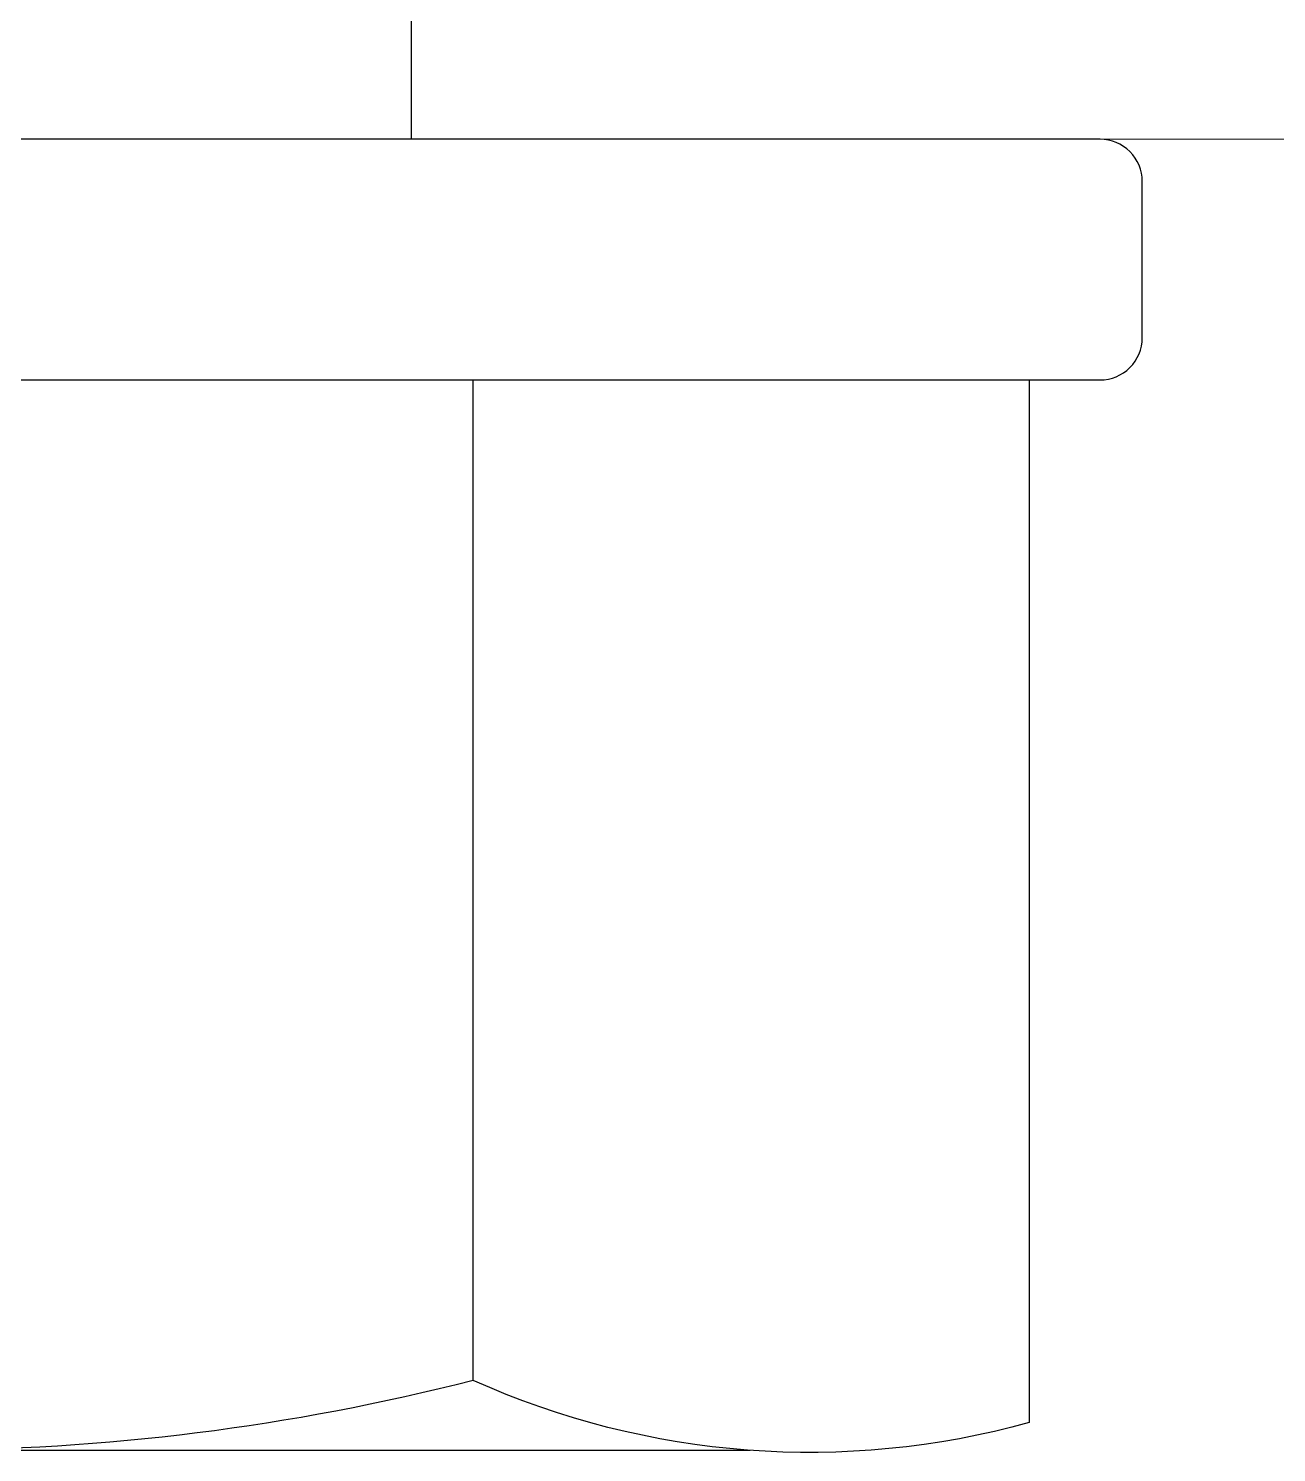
# Model space of a CAD drawing. Header units: millimetres. Extents: x -547695 to 905972, y -1055718 to 167349.
# Drawn here: x -514569 to -514531.66, y -1031293.63 to -1031251.01 of the extents above; entities that cross this region are included whole.
import ezdxf

# ---------------------------------------------------------------- set-up
doc = ezdxf.new("R2010")
doc.units = ezdxf.units.MM
doc.layers.add('View-XTD-CT Cua$0$View-XĐL-CT Cửa$0$KT-NetThay', color=7, linetype='Continuous', lineweight=18)
doc.layers.add('View-XTD-CT Cua$0$View-XĐL-CT Cửa$0$SHEETING 0.13', color=6, linetype='Continuous', lineweight=13)
doc.layers.add('View-XTD-CT Cua$0$View-XĐL-CT Cửa$0$Screw', color=253, linetype='Continuous')

# ---------------------------------------------------------------- blocks, each defined once
blk = doc.blocks.new('View-XTD-CT Cua$0$View-XĐL-CT Cửa$0$hex. head sd. 5.5x50 (elev)')
at = {"layer": 'View-XTD-CT Cua$0$View-XĐL-CT Cửa$0$Screw'}
blk.add_lwpolyline([(-1, 4.9141), (-1, -4.9141, 0.414214), (-0.825, -5.0891), (-0.175, -5.0891, 0.414214), (0, -4.9141), (0, 4.9141, 0.414214), (-0.175, 5.0891), (-0.825, 5.0891, 0.414214)], format="xyb", close=True, dxfattribs=at)
at = {"layer": 'View-XTD-CT Cua$0$View-XĐL-CT Cửa$0$Screw', "linetype": 'Continuous'}
blk.add_lwpolyline([(-5.334, -4.6188, -0.175226), (-5.159, -2.3094, -0.125989), (-5.159, 2.3094, -0.175226), (-5.334, 4.6188), (-1, 4.6188), (-1, -4.6188)], format="xyb", close=True, dxfattribs=at)
for points in [[(-5.4507, -3.46), (-5.4507, 3.7636)], [(-5.159, -2.3094), (-1, -2.3094)]]:
    blk.add_lwpolyline(points, dxfattribs=at)
at = {"layer": 'View-XTD-CT Cua$0$View-XĐL-CT Cửa$0$Screw'}
blk.add_lwpolyline([(0, -2.0525), (0.9461, -2.0525)], dxfattribs=at)
blk = doc.blocks.new('View-XTD-CT Cua$0$View-XĐL-CT Cửa$0$A$C77827696')
at = {"layer": 'View-XTD-CT Cua$0$View-XĐL-CT Cửa$0$SHEETING 0.13'}
blk.add_lwpolyline([(-3079.063, 5458.917), (-3079.063, 5308.917), (-2779.063, 5308.917), (-2779.063, 5458.917), (-3203.069, 5458.917), (-3203.069, 5488.276)], dxfattribs=at)
at = {"layer": 'View-XTD-CT Cua$0$View-XĐL-CT Cửa$0$Screw', "xscale": 5.000000000000013, "yscale": 5.000000000000013, "zscale": 5.000000000000013, "rotation": 90}
blk.add_blockref('View-XTD-CT Cua$0$View-XĐL-CT Cửa$0$hex. head sd. 5.5x50 (elev)', (-2929.063, 5308.917), dxfattribs=at)

msp = doc.modelspace()

# ---------------------------------------------------------------- block references
at = {"layer": 'View-XTD-CT Cua$0$View-XĐL-CT Cửa$0$KT-NetThay', "xscale": 1.44, "yscale": 1.44, "zscale": 1.44}
msp.add_blockref('View-XTD-CT Cua$0$View-XĐL-CT Cửa$0$A$C77827696', (-510354.47, -1038899.165), dxfattribs=at)

doc.saveas('drawing.dxf')
